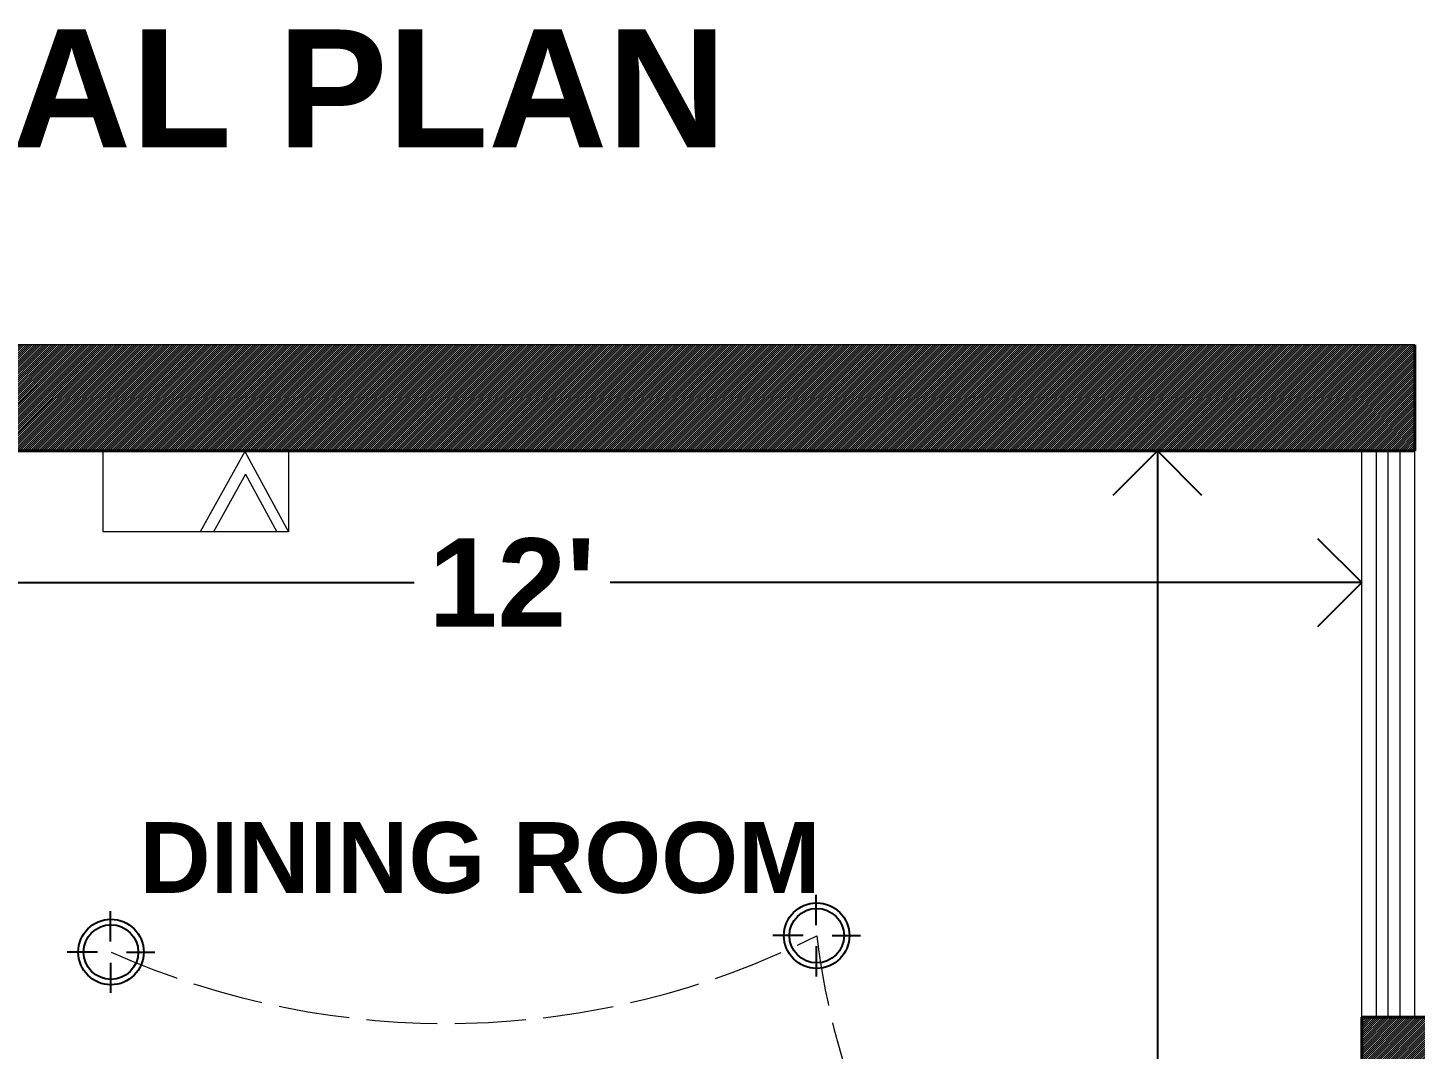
# Model space of a CAD drawing. Header units: inches. Extents: x 463 to 1759, y 367 to 863.
# Drawn here: x 632.7 to 750.3, y 776.5 to 863.2 of the extents above; entities that cross this region are included whole.
import ezdxf

# ---------------------------------------------------------------- set-up
doc = ezdxf.new("R2010")
doc.units = ezdxf.units.IN
doc.header["$LTSCALE"] = 0.5
doc.header["$MEASUREMENT"] = 0
doc.linetypes.add('ACAD_ISO02W100', pattern=[15, 12, -3])
doc.linetypes.add('CONTINUA', pattern=[0])
doc.layers.get('0').update_dxf_attribs({"true_color": 0xf5a14d})
for name, color, linetype, lineweight in [('DIMENSION', 7, 'CONTINUA', 9), ('ELECTRICAL', 11, 'Continuous', 25), ('FALSE CEILING LIGHTS', 30, 'Continuous', 20), ('Wall', 7, 'Continuous', 40)]:
    doc.layers.add(name, color=color, linetype=linetype, lineweight=lineweight)
doc.layers.add('DIMENSION TEXT', color=7, linetype='Continuous')
doc.layers.add('LAWN', color=170, linetype='Continuous', lineweight=5, plot=False)
doc.layers.add('WINDOW', color=7, linetype='Continuous', lineweight=13, true_color=0xff7070)
doc.styles.get("Standard").update_dxf_attribs({"font": 'arialbd.ttf'})
doc.dimstyles.new('ISO-25', dxfattribs={"dimscale": 3, "dimtxt": 2.5, "dimasz": 2.5, "dimexe": 1.25, "dimexo": 0.625, "dimtad": 0, "dimlunit": 3, "dimtxsty": 'Standard', "dimblk": 'OPEN90', "dimcen": 2.5, "dimse1": 1, "dimse2": 1, "dimclrd": 2, "dimadec": 0, "dimazin": 0, "dimtfac": 1, "dimtmove": 0, "dimatfit": 3, "dimfxl": 1, "dimarcsym": 0})
pattern_1 = [(45, (2755.94689, 815.86525), (-0.0883883476, 0.0883883476), [])]

# ---------------------------------------------------------------- blocks, each defined once
blk = doc.blocks.new('_Open90')
at = {"color": 0, "linetype": 'ByBlock', "lineweight": -2}
for p, q in [((-0.5, 0.5), (0, 0)), ((0, 0), (-1, 0)), ((0, 0), (-0.5, -0.5))]:
    blk.add_line(p, q, dxfattribs=at)
blk = doc.blocks.new('*D7')
at = {"layer": 'Defpoints', "color": 0, "lineweight": 5, "transparency": 16777216}
for p in [(728.47, 827.28), (745.78, 827.28), (745.78, 678.28)]:
    blk.add_point(p, dxfattribs=at)
at = {"layer": 'DIMENSION', "color": 2, "lineweight": -2, "transparency": 16777216}
for p, q in [((728.47, 819.78), (728.47, 768.19)), ((728.47, 685.78), (728.47, 737.36))]:
    blk.add_line(p, q, dxfattribs=at)
at = {"layer": 'DIMENSION', "color": 2, "lineweight": -2, "transparency": 16777216, "xscale": 7.5, "yscale": 7.5, "zscale": 7.5}
for p, rotation in [((728.47, 827.28), 90), ((728.47, 678.28), 270)]:
    blk.add_blockref('_Open90', p, dxfattribs=dict(at, rotation=rotation))
at = {"layer": 'DIMENSION', "color": 0, "transparency": 16777216, "insert": (728.47, 752.78), "char_height": 7.5, "attachment_point": 5, "rotation": 90}
blk.add_mtext('12\'-5"', dxfattribs=at)
blk = doc.blocks.new('*D11')
at = {"layer": 'Defpoints', "color": 0, "lineweight": 5, "transparency": 16777216}
for p in [(745.78, 816.11), (601.78, 815.44), (745.78, 815.44)]:
    blk.add_point(p, dxfattribs=at)
at = {"layer": 'DIMENSION', "color": 2, "lineweight": -2, "transparency": 16777216}
for p, q in [((609.28, 816.11), (665.48, 816.11)), ((738.28, 816.11), (682.09, 816.11))]:
    blk.add_line(p, q, dxfattribs=at)
at = {"layer": 'DIMENSION', "color": 2, "lineweight": -2, "transparency": 16777216, "xscale": 7.5, "yscale": 7.5, "zscale": 7.5, "rotation": 180}
blk.add_blockref('_Open90', (601.78, 816.11), dxfattribs=at)
at = {"layer": 'DIMENSION', "color": 2, "lineweight": -2, "transparency": 16777216, "xscale": 7.5, "yscale": 7.5, "zscale": 7.5}
blk.add_blockref('_Open90', (745.78, 816.11), dxfattribs=at)
at = {"layer": 'DIMENSION', "color": 0, "transparency": 16777216, "insert": (673.78, 816.11), "char_height": 7.5, "attachment_point": 5}
blk.add_mtext("12'", dxfattribs=at)
blk = doc.blocks.new('LIGHT')
at = {"layer": 'ELECTRICAL', "lineweight": 25}
for p, q in [((3813.68, -268.02), (3813.68, -265.8)), ((3812.73, -268.79), (3810.51, -268.79)), ((3814.85, -268.79), (3816.92, -268.79)), ((3813.68, -269.57), (3813.68, -271.78))]:
    blk.add_line(p, q, dxfattribs=at)
for radius in [2.4, 2.4, 2, 2]:
    blk.add_circle((3813.71, -268.79), radius, dxfattribs=at)

msp = doc.modelspace()

# ---------------------------------------------------------------- hatches: boundary and pattern name
at = {"layer": 'Wall', "linetype": 'ACAD_ISO02W100', "lineweight": 5, "true_color": 0x636466, "transparency": 33554687}
h = msp.add_hatch(dxfattribs=at)
h.set_pattern_fill('ANSI31', color=251)
h.set_pattern_definition(pattern_1)
h.paths.add_polyline_path([(750.285, 836.276), (597.285, 836.276), (597.285, 769.98), (516.285, 769.98), (516.285, 708.8), (525.285, 708.8), (525.285, 762.776), (597.285, 762.776), (597.285, 716.58, -0.0175043), (601.776, 715.42), (601.776, 726.699), (601.785, 827.276), (745.785, 827.276), (750.285, 827.276)])
h = msp.add_hatch(dxfattribs=at)
h.set_pattern_fill('ANSI31', color=251)
h.set_pattern_definition(pattern_1)
edge = h.paths.add_edge_path()
edge.add_line((843.285, 779.276), (771.524, 779.276))
edge.add_line((771.524, 779.276), (771.524, 776.8))
edge.add_ellipse((762.887, 776.799), major_axis=(8.637, 0.001), ratio=0.266457, start_angle=359.99797, end_angle=408.65729)
edge.add_ellipse((762.887, 776.799), major_axis=(8.637, 0.001), ratio=0.266457, start_angle=356.65201, end_angle=359.99797, ccw=False)
edge.add_line((771.524, 776.755), (771.524, 774.776))
edge.add_line((771.524, 774.776), (838.785, 774.776))
edge.add_line((838.785, 774.776), (843.285, 774.773))
edge.add_line((843.285, 774.773), (843.285, 779.276))
h.paths.add_polyline_path([(754.244, 779.276), (750.285, 779.276), (745.785, 779.276), (745.785, 726.526), (750.285, 726.526), (750.285, 774.776), (754.244, 774.776)])

# ---------------------------------------------------------------- linework, layer by layer
at = {"lineweight": 5}
for p, q in [((651.132, 827.212), (647.352, 820.412)), ((651.132, 827.212), (654.827, 820.422)), ((651.185, 825.299), (648.468, 820.412)), ((651.185, 825.299), (653.845, 820.412))]:
    msp.add_line(p, q, dxfattribs=at)
msp.add_lwpolyline([(639.113, 827.212), (654.827, 827.212), (654.827, 820.412), (639.113, 820.412)], close=True, dxfattribs=at)
at = {"layer": 'DIMENSION', "lineweight": 5}
msp.add_line((750.285, 836.276), (597.285, 836.276), dxfattribs=at)
at = {"layer": 'LAWN', "linetype": 'ACAD_ISO02W100', "lineweight": 5}
for centre, radius, start, end in [((668.229, 848.564), 69.837, 245.9712, 296.69128), ((762.31, 793.719), 63.164, 186.86441, 252.92841)]:
    msp.add_arc(centre, radius, start, end, dxfattribs=at)
at = {"layer": 'Wall'}
for p, q in [((750.285, 836.276), (750.285, 827.276)), ((745.785, 827.276), (601.785, 827.276)), ((750.285, 827.276), (745.785, 827.276)), ((745.785, 779.276), (745.785, 726.526)), ((750.285, 779.276), (745.785, 779.276)), ((843.285, 779.276), (750.285, 779.276))]:
    msp.add_line(p, q, dxfattribs=at)
at = {"layer": 'WINDOW'}
for p, q in [((745.785, 779.276), (745.785, 827.276)), ((747.035, 779.276), (747.035, 827.276)), ((748.035, 779.276), (748.035, 827.276)), ((749.035, 779.276), (749.035, 827.276)), ((750.285, 779.276), (750.285, 827.276))]:
    msp.add_line(p, q, dxfattribs=at)

# ---------------------------------------------------------------- block references
at = {"layer": 'FALSE CEILING LIGHTS', "color": 30, "true_color": 0xe78d18, "xscale": 1.157606277656354, "yscale": 1.157606277656354, "zscale": 1.157606277623779}
for p in [(-3715.181, 1097.327), (-3774.988, 1095.937)]:
    msp.add_blockref('LIGHT', p, dxfattribs=at)

# ---------------------------------------------------------------- texts
at = {"layer": 'DIMENSION TEXT'}
msp.add_text('DINING ROOM', height=6, dxfattribs=at).set_placement((642.181, 789.8))
at = {"layer": 'Wall', "lineweight": 5, "insert": (508.017, 863.004), "char_height": 10, "attachment_point": 1}
msp.add_mtext_dynamic_manual_height_columns('HOUSE ELECTRICAL PLAN', width=277.64594, gutter_width=90, heights=[0], dxfattribs=at)

# ---------------------------------------------------------------- dimensions: what is measured, and where the dimension line sits
at = {"layer": 'DIMENSION'}
for base, p1, p2, angle, picture, middle in [((728.474, 827.276), (745.785, 678.276), (745.785, 827.276), 90, '*D7', (728.474, 752.776)), ((745.785, 816.106), (601.785, 815.437), (745.785, 815.437), 180, '*D11', (673.785, 816.106))]:
    dim = msp.add_linear_dim(base=base, p1=p1, p2=p2, angle=angle, dimstyle='ISO-25', dxfattribs=at)
    dim.commit()
    dim.dimension.update_dxf_attribs({"geometry": picture, "text_midpoint": middle})

doc.saveas('drawing.dxf')
